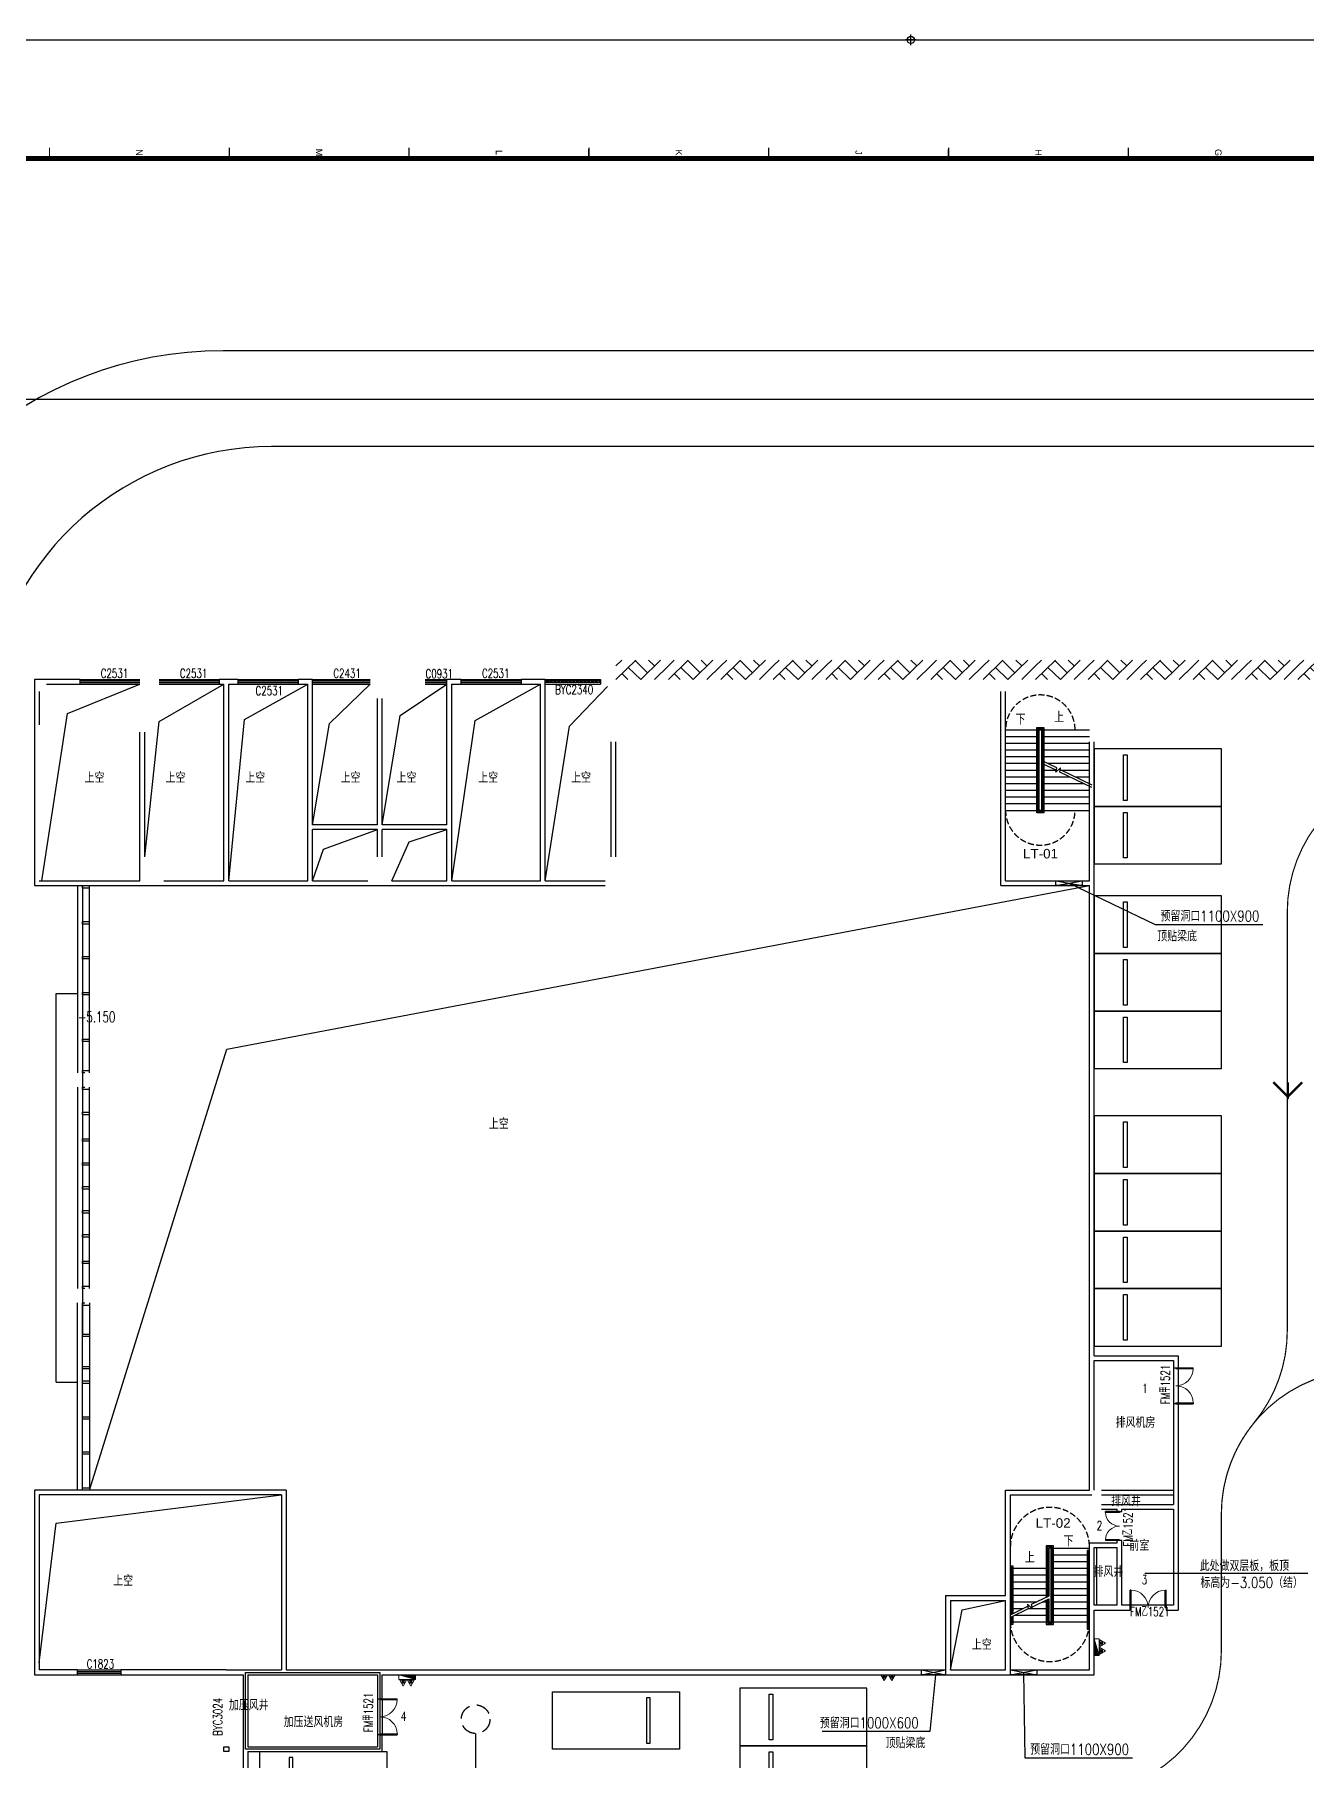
# Model space of a CAD drawing. Extents: x 447078 to 1776277, y 243534 to 519428.
# Drawn here: x 630796 to 683806, y 447508 to 519428 of the extents above; entities that cross this region are included whole.
import ezdxf
from ezdxf.enums import TextEntityAlignment as Align

# ---------------------------------------------------------------- set-up
doc = ezdxf.new("R2010")
doc.units = 0
doc.header["$LTSCALE"] = 1000
doc.header["$MEASUREMENT"] = 0
for name, pattern in [('$2$CCDID0GLB00001', [30, 26.5, -1.5, 0.5, -1.5]), ('BOUNDRY', [13.4, 10, -1, 0.2, -1, 0.2, -1]), ('DASH', [0.35, 0.25, -0.1]), ('HIDDEN', [9.525, 6.35, -3.175])]:
    doc.linetypes.add(name, pattern=pattern)
for name, color, linetype in [('$2$G-GRID', 1, '$2$CCDID0GLB00001'), ('A-DOOR', 2, 'Continuous'), ('A-DOOR-FIRE-IDEN', 2, 'Continuous'), ('A-HATH', 8, 'Continuous'), ('A-HOLE', 41, 'Continuous'), ('A-INSU', 21, 'Continuous'), ('A-OVER', 23, 'Continuous'), ('A-PARK-CARS', 8, 'HIDDEN'), ('A-PARK-CARS-2', 8, 'HIDDEN'), ('A-STRS', 2, 'Continuous'), ('A-WALL', 140, 'Continuous'), ('A-WIND', 2, 'Continuous'), ('A-WIND-IDEN', 4, 'Continuous'), ('G-0-XREF', 2, 'Continuous'), ('G-ANNO-NOTE', 80, 'Continuous'), ('LINE-BLDG', 3, 'BOUNDRY'), ('P-设备房面积', 177, 'Continuous'), ('ROAD', 60, 'Continuous'), ('半地下室一层消火栓$0$G-0-XREF', 2, 'Continuous'), ('图框CCDI_B0GA0+0.00$0$G-ANNO-TEXT', 33, 'Continuous'), ('图框CCDI_B0GA0+0.00$0$G-BORD', 3, 'Continuous'), ('节点大样$0$ANNO-TEXT', 33, 'Continuous')]:
    doc.layers.add(name, color=color, linetype=linetype)
doc.layers.add('半地下室一层消火栓$0$P-HUDR-MISC', color=13, linetype='Continuous', lineweight=25)
doc.layers.add('半地下室一层消火栓$0$体育文娱中心3F消火栓$0$P-HUDR-MISC', color=13, linetype='Continuous', lineweight=20)
doc.styles.add('_TCH_DIM', font='SIMPLEX', dxfattribs={"bigfont": 'GBCBIG'})
doc.styles.add('_TCH_WINDOW', font='SIMPLEX', dxfattribs={"height": 3.5, "bigfont": 'GBCBIG'})
doc.styles.add('CCDI_T_G01', font='')
doc.styles.add('CCDI_T_G02', font='simplex.shx', dxfattribs={"width": 0.8, "bigfont": 'zjdz.shx'})
doc.styles.add('图框CCDI_B0GA0+0.00$0$CCDI_T_G01', font='')
doc.styles.add('节点大样$0$CCDI-TOG-02', font='simplex.shx', dxfattribs={"width": 0.8, "bigfont": 'zjdz.shx'})
doc.styles.get('CCDI_T_G01').set_extended_font_data('Arial')
doc.styles.get('图框CCDI_B0GA0+0.00$0$CCDI_T_G01').set_extended_font_data('Arial')

# ---------------------------------------------------------------- blocks, each defined once
blk = doc.blocks.new('prkg')
at = {"layer": 'A-PARK-CARS', "linetype": 'ByBlock', "ltscale": 0.1}
blk.add_lwpolyline([(0, 0), (2400, 0), (2400, 5300), (0, 5300)], close=True, dxfattribs=at)
at = {"layer": 'A-PARK-CARS', "linetype": 'ByBlock', "ltscale": 0.1, "elevation": 0}
blk.add_lwpolyline([(250, 4075), (2150, 4075), (2150, 3925), (250, 3925)], close=True, dxfattribs=at)
blk = doc.blocks.new('图框CCDI_B0GA0+0.00$0$MidPoitent')
for p, q in [((-1.5, 0), (1.5, 0)), ((0, -1.5), (0, 1.5))]:
    blk.add_line(p, q)
blk.add_circle((0, 0), 1)
blk = doc.blocks.new('图框CCDI_B0GA0+0.00')
at = {"layer": '图框CCDI_B0GA0+0.00$0$G-BORD'}
for p, q in [((3300, 48100), (3050, 48100)), ((3300, 48100), (3050, 48100)), ((3300, 43100), (3050, 43100)), ((3300, 43100), (3050, 43100)), ((3300, 38100), (3050, 38100)), ((3300, 38100), (3050, 38100)), ((3300, 33100), (3050, 33100)), ((3300, 33100), (3050, 33100)), ((3300, 28100), (3050, 28100)), ((3300, 28100), (3050, 28100))]:
    blk.add_line(p, q, dxfattribs=at)
blk.add_lwpolyline([(0, 84100), (118900, 84100), (118900, 0), (0, 0)], close=True, dxfattribs=at)
at = {"layer": '图框CCDI_B0GA0+0.00$0$G-BORD', "const_width": 140}
blk.add_lwpolyline([(3300, 83100), (117900, 83100), (117900, 1000), (3300, 1000)], close=True, dxfattribs=at)
at = {"layer": '图框CCDI_B0GA0+0.00$0$G-BORD', "const_width": 35}
for points in [[(3300, 48100), (3000, 48100)], [(3300, 43100), (3000, 43100)], [(3300, 38100), (3000, 38100)], [(3300, 33100), (3000, 33100)], [(3300, 28100), (3000, 28100)], [(3300, 23100), (3000, 23100)], [(3300, 18100), (3000, 18100)]]:
    blk.add_lwpolyline(points, dxfattribs=at)
at = {"layer": '图框CCDI_B0GA0+0.00$0$G-BORD', "xscale": 100, "yscale": 100, "zscale": 100, "rotation": 180}
blk.add_blockref('图框CCDI_B0GA0+0.00$0$MidPoitent', (0, 42050), dxfattribs=at)
at = {"layer": '图框CCDI_B0GA0+0.00$0$G-ANNO-TEXT', "style": '图框CCDI_B0GA0+0.00$0$CCDI_T_G01'}
for s, p in [('G', (3130, 50600)), ('H', (3130, 45600)), ('J', (3130, 40600)), ('K', (3130, 35600)), ('L', (3130, 30600)), ('M', (3130, 25600)), ('N', (3130, 20600))]:
    blk.add_text(s, height=180, dxfattribs=at).set_placement(p, align=Align.MIDDLE_CENTER)
blk = doc.blocks.new('$DorLib2D$00000002')
for p, q in [((-0.5, 0), (-0.5, 0.4875)), ((-0.475, 0.4875), (-0.5, 0.4875)), ((-0.475, 0), (-0.475, 0.4875)), ((0.475, 0), (0.475, 0.4875)), ((0.475, 0.4875), (0.5, 0.4875)), ((0.5, 0), (0.5, 0.4875)), ((-0.5, 0), (-0.475, 0)), ((0.5, 0), (0.475, 0))]:
    blk.add_line(p, q)
at = {"lineweight": 13}
for centre, start, end in [((-0.4875, 0), 0, 88.53072), ((0.4875, 0), 91.46928, 180)]:
    blk.add_arc(centre, 0.4875, start, end, dxfattribs=at)
blk = doc.blocks.new('$LinePat$素土夯实')
at = {"color": 0}
for p, q in [((0, -210), (210, 0)), ((120, -300), (420, 0)), ((420, 0), (608, -188)), ((495, -300), (795, 0)), ((615, 0), (705, -90)), ((210, -210), (300, -300)), ((315, -105), (502, -293)), ((705, -300), (795, -210))]:
    blk.add_line(p, q, dxfattribs=at)
blk = doc.blocks.new('半地下室一层消火栓$0$体育文娱中心3F消火栓$0$A$C59133534')
at = {"layer": '半地下室一层消火栓$0$体育文娱中心3F消火栓$0$P-HUDR-MISC', "ltscale": 5}
blk.add_hatch(color=256, dxfattribs=at).paths.add_polyline_path([(50, 0), (-650, 200), (-650, 0)])
at = {"layer": '半地下室一层消火栓$0$体育文娱中心3F消火栓$0$P-HUDR-MISC'}
h = blk.add_hatch(dxfattribs=at)
h.set_pattern_fill('JIS_WOOD', color=256, scale=20, style=0)
h.set_pattern_definition([(45, (39.371, -152.983), (-10, 10), [])])
h.paths.add_polyline_path([(-410.5, 259), (-410.5, 350), (-501.5, 350), (-501.5, 259)])
h = blk.add_hatch(dxfattribs=at)
h.set_pattern_fill('JIS_WOOD', color=256, scale=20, style=0)
h.set_pattern_definition([(45, (360.371, -152.983), (-10, 10), [])])
h.paths.add_polyline_path([(-89.5, 259), (-89.5, 350), (-180.5, 350), (-180.5, 259)])
for p, q in [((-650, 200), (50, 0)), ((-456, 469), (-595, 228)), ((-595, 228), (-317, 228)), ((-501.5, 259), (-501.5, 350)), ((-501.5, 350), (-410.5, 350)), ((-501.5, 259), (-410.5, 259)), ((-456, 469), (-317, 228)), ((-410.5, 259), (-410.5, 350)), ((-135, 469), (-274, 228)), ((-274, 228), (4, 228)), ((-180.5, 259), (-180.5, 350)), ((-180.5, 350), (-89.5, 350)), ((-180.5, 259), (-89.5, 259)), ((-135, 469), (4, 228)), ((-89.5, 259), (-89.5, 350))]:
    blk.add_line(p, q, dxfattribs=at)
at = {"layer": '半地下室一层消火栓$0$体育文娱中心3F消火栓$0$P-HUDR-MISC', "ltscale": 5}
blk.add_lwpolyline([(-650, 200), (50, 200), (50, 0), (-650, 0)], close=True, dxfattribs=at)
blk = doc.blocks.new('半地下室一层消火栓$0$A$C6B8379A0')
at = {"layer": '半地下室一层消火栓$0$体育文娱中心3F消火栓$0$P-HUDR-MISC'}
h = blk.add_hatch(dxfattribs=at)
h.set_pattern_fill('JIS_WOOD', color=256, scale=20, style=0)
h.set_pattern_definition([(45, (-380.983, 955.371), (10, -10), [])])
h.paths.add_polyline_path([(31, 415), (122, 415), (122, 506), (31, 506)])
h = blk.add_hatch(dxfattribs=at)
h.set_pattern_fill('JIS_WOOD', color=256, scale=20, style=0)
h.set_pattern_definition([(45, (-380.983, 634.371), (10, -10), [])])
h.paths.add_polyline_path([(31, 94), (122, 94), (122, 185), (31, 185)])
for p, q in [((0, 321), (0, 599)), ((241, 460), (0, 599)), ((241, 460), (0, 321)), ((0, 0), (0, 278)), ((241, 139), (0, 278)), ((241, 139), (0, 0)), ((31, 415), (31, 506)), ((31, 506), (122, 506)), ((31, 415), (122, 415)), ((31, 94), (31, 185)), ((31, 185), (122, 185)), ((31, 94), (122, 94)), ((122, 415), (122, 506)), ((122, 94), (122, 185))]:
    blk.add_line(p, q, dxfattribs=at)
blk = doc.blocks.new('地下一层消火栓')
at = {"layer": '半地下室一层消火栓$0$G-0-XREF', "ltscale": 0.15, "xscale": -1, "rotation": 90}
blk.add_blockref('半地下室一层消火栓$0$A$C6B8379A0', (666695, 451041), dxfattribs=at)
at = {"layer": '半地下室一层消火栓$0$P-HUDR-MISC', "ltscale": 0.1, "xscale": -1, "rotation": 270}
blk.add_blockref('半地下室一层消火栓$0$体育文娱中心3F消火栓$0$A$C59133534', (674996, 452491), dxfattribs=at)
at = {"layer": '半地下室一层消火栓$0$P-HUDR-MISC', "ltscale": 0.1, "rotation": 180}
blk.add_blockref('半地下室一层消火栓$0$体育文娱中心3F消火栓$0$A$C59133534', (646038, 451041), dxfattribs=at)

msp = doc.modelspace()

# ---------------------------------------------------------------- linework, layer by layer
at = {"layer": '$2$G-GRID', "ltscale": 0.1}
msp.add_lwpolyline([(632795.6, 476141.4), (632795.6, 465268.1)], dxfattribs=at)
at = {"layer": 'A-DOOR'}
for p, q in [((678295.6, 463841.4), (678295.6, 462341.4)), ((678495.6, 463841.4), (678495.6, 462341.4)), ((677995.6, 453941.4), (676495.6, 453941.4)), ((645095.6, 450041.4), (645095.6, 448541.4)), ((645295.6, 450041.4), (645295.6, 448541.4))]:
    msp.add_line(p, q, dxfattribs=at)
at = {"layer": 'A-HOLE'}
msp.add_line((675095.6, 456341.4), (675095.6, 453941.4), dxfattribs=at)
for points in [[(631095.6, 484141.4), (632174.4, 491119.4), (635195.6, 492341.4)], [(635395.6, 485141.4), (635995.1, 490787.3), (638695.6, 492341.4)], [(638895.6, 484141.4), (639559.3, 490869.6), (642195.6, 492341.4)], [(642395.6, 486481.4), (643105.8, 490707.5), (644795.6, 492341.4)], [(645295.6, 486481.4), (646051.9, 491036.9), (647995.6, 492341.4)], [(648195.6, 484141.4), (649168.4, 490831.1), (651895.6, 492341.4)], [(652095.6, 484141.4), (653103.4, 490584), (654695.6, 492241.4)], [(642395.6, 484141.4), (642853.3, 485462.8), (645095.6, 486281.4)], [(645695.6, 484141.4), (646422.8, 485763.5), (647995.6, 486281.4)], [(673395.6, 484141.4), (674495.6, 484141.4), (674495.6, 483941.4), (673395.6, 483941.4), (673395.6, 484141.4), (674495.6, 483941.4), (673395.6, 483941.4), (674495.6, 484141.4)], [(673945.6, 484041.4), (677542.2, 482316.5), (682028.2, 482316.5)], [(633095.6, 458741.4), (638820.2, 477119.2), (674795.6, 483941.4)], [(630995.6, 451541.4), (631698.7, 457362.1), (641095.6, 458541.4)], [(668995.6, 451241.4), (669483.5, 453742.5), (671295.6, 454141.4)], [(668380.1, 451041.4), (668134.4, 448680.3), (663648.4, 448680.3)], [(667795.6, 451241.4), (668795.6, 451241.4), (668795.6, 451041.4), (667795.6, 451041.4), (667795.6, 451241.4), (668795.6, 451041.4), (667795.6, 451041.4), (668795.6, 451241.4)], [(671495.6, 451241.4), (672595.6, 451241.4), (672595.6, 451041.4), (671495.6, 451041.4), (671495.6, 451241.4), (672595.6, 451041.4), (671495.6, 451041.4), (672595.6, 451241.4)], [(672045.6, 451141.4), (672106.5, 447575.2), (676592.5, 447575.2)]]:
    msp.add_lwpolyline(points, dxfattribs=at)
at = {"layer": 'A-INSU'}
for p, q in [((633095.6, 476141.4), (633095.6, 483941.4)), ((633095.6, 467141.4), (633095.6, 475541.4)), ((633095.6, 466541.4), (633095.6, 458741.4))]:
    msp.add_line(p, q, dxfattribs=at)
for points in [[(632595.6, 483941.4), (632595.6, 476141.4)], [(633095.6, 483841.4), (632795.6, 483841.4), (632795.6, 483941.4), (633095.6, 483941.4)], [(632795.6, 483941.4), (632795.6, 476141.4)], [(633095.6, 482341.4), (632795.6, 482341.4), (632795.6, 482441.4), (633095.6, 482441.4)], [(633095.6, 480891.4), (632795.6, 480891.4), (632795.6, 480991.4), (633095.6, 480991.4)], [(633095.6, 479391.4), (632795.6, 479391.4), (632795.6, 479491.4), (633095.6, 479491.4)], [(633095.6, 477441.4), (632795.6, 477441.4), (632795.6, 477541.4), (633095.6, 477541.4)], [(632895.6, 476141.4), (632795.6, 476141.4), (632795.6, 476241.4), (633095.6, 476241.4)], [(632595.6, 475541.4), (632595.6, 467141.4)], [(632595.6, 475541.4), (632595.6, 467141.4)], [(633095.6, 475441.4), (632795.6, 475441.4), (632795.6, 475541.4), (632895.6, 475541.4)], [(632795.6, 475541.4), (632795.6, 467141.4)], [(633095.6, 474391.4), (632795.6, 474391.4), (632795.6, 474491.4), (633095.6, 474491.4)], [(633095.6, 473291.4), (632795.6, 473291.4), (632795.6, 473391.4), (633095.6, 473391.4)], [(633095.6, 472291.4), (632795.6, 472291.4), (632795.6, 472391.4), (633095.6, 472391.4)], [(633095.6, 471291.4), (632795.6, 471291.4), (632795.6, 471391.4), (633095.6, 471391.4)], [(633095.6, 470291.4), (632795.6, 470291.4), (632795.6, 470391.4), (633095.6, 470391.4)], [(633095.6, 469291.4), (632795.6, 469291.4), (632795.6, 469391.4), (633095.6, 469391.4)], [(633095.6, 468191.4), (632795.6, 468191.4), (632795.6, 468291.4), (633095.6, 468291.4)], [(632895.6, 467141.4), (632795.6, 467141.4), (632795.6, 467241.4), (633095.6, 467241.4)], [(632595.6, 458741.4), (632595.6, 466541.4)], [(633095.6, 466441.4), (632795.6, 466441.4), (632795.6, 466541.4), (632895.6, 466541.4)], [(632795.6, 458741.4), (632795.6, 466541.4)], [(633095.6, 465141.4), (632795.6, 465141.4), (632795.6, 465241.4), (633095.6, 465241.4)], [(633095.6, 463791.4), (632795.6, 463791.4), (632795.6, 463891.4), (633095.6, 463891.4)], [(633095.6, 463191.4), (632795.6, 463191.4), (632795.6, 463291.4), (633095.6, 463291.4)], [(633095.6, 461691.4), (632795.6, 461691.4), (632795.6, 461791.4), (633095.6, 461791.4)], [(633095.6, 460241.4), (632795.6, 460241.4), (632795.6, 460341.4), (633095.6, 460341.4)], [(632895.6, 458741.4), (632795.6, 458741.4), (632795.6, 458841.4), (633095.6, 458841.4)]]:
    msp.add_lwpolyline(points, dxfattribs=at)
at = {"layer": 'A-OVER'}
msp.add_line((677097.8, 455270.9), (683898.4, 455270.9), dxfattribs=at)
for points in [[(631695.6, 463241.4), (631695.6, 479441.4), (632595.6, 479441.4)], [(631695.6, 463241.4), (632595.6, 463241.4)]]:
    msp.add_lwpolyline(points, dxfattribs=at)
at = {"layer": 'A-PARK-CARS', "const_width": 100}
msp.add_lwpolyline([(683068.2, 475745.7), (683068.2, 475145.7), (682468.2, 475745.7), (683068.2, 475145.7), (683668.2, 475745.7)], dxfattribs=at)
at = {"layer": 'A-PARK-CARS-2', "ltscale": 0.1, "const_width": 50}
msp.add_lwpolyline([(662545.6, 438441.4), (662545.6, 438441.4, 0.3080692), (668127.7, 442241.4, -0.3080692), (673709.8, 446041.4), (674295.6, 446041.4, 0.4142136), (680295.6, 452041.4), (680295.6, 457741.4, -0.4142136), (686295.6, 463741.4), (690545.6, 463741.4, 0.4142136), (696545.6, 469741.4), (696545.6, 482841.4, 0.4142136), (690545.6, 488841.4), (689045.6, 488841.4, 0.4142136), (683045.6, 482841.4), (683045.6, 465385.9, -0.1743985), (681670.6, 461563.6, 0.1743985), (680295.6, 457741.4), (680295.6, 457741.4)], format="xyb", dxfattribs=at)
msp.add_lwpolyline([(649195.6, 434441.4), (649195.6, 448592.4)], dxfattribs=at)
at = {"layer": 'A-PARK-CARS-2', "ltscale": 0.1}
msp.add_circle((649195.6, 449188.5), 596.1, dxfattribs=at)
at = {"layer": 'A-STRS'}
for points in [[(671995.6, 490441.4, 0, 0, 0), (671995.6, 486281.4, 0, 0, 0), (673495.6, 486281.4, 0, 0, 0), (673495.6, 487471.4, 120, 0, 0), (673495.6, 487921.4, 0, 0, 0)], [(673495.6, 490441.4, 0, 0, 0), (673495.6, 489631.4, 120, 0, 0), (673495.6, 489181.4, 0, 0, 0)], [(673995.6, 456321.4, 0, 0, 0), (673995.6, 452441.4, 0, 0, 0), (672295.6, 452441.4, 0, 0, 0), (672295.6, 453263.3, 120, 0, 0), (672295.6, 453713.3, 0, 0, 0)], [(672295.6, 455481.4, 0, 0, 0), (672295.6, 454391.4, 120, 0, 0), (672295.6, 453941.4, 0, 0, 0)]]:
    msp.add_lwpolyline(points, format="xyseb", dxfattribs=at)
for points in [[(672595.6, 486981.4), (672595.6, 489409.7), (672595.6, 490541.4), (672895.6, 490541.4), (672895.6, 486981.4), (672595.6, 486981.4)], [(671295.6, 490441.4), (672695.6, 490441.4)], [(671295.6, 490161.4), (672695.6, 490161.4)], [(671295.6, 489881.4), (672695.6, 489881.4)], [(672645.6, 489385.5), (672645.6, 490491.4), (672845.6, 490491.4), (672845.6, 487031.4), (672645.6, 487031.4), (672645.6, 489385.5)], [(672795.6, 490441.4), (672795.6, 487081.4), (672695.6, 487081.4)], [(672695.6, 489361.2), (672695.6, 490441.4), (672795.6, 490441.4)], [(672795.6, 490441.4), (674795.6, 490441.4)], [(672795.6, 490161.4), (674795.6, 490161.4)], [(672795.6, 489881.4), (674795.6, 489881.4)], [(671295.6, 489601.4), (672695.6, 489601.4)], [(671295.6, 489321.4), (672695.6, 489321.4)], [(672695.6, 487081.4), (672695.6, 489361.2)], [(672795.6, 489601.4), (674795.6, 489601.4)], [(672795.6, 489321.4), (674795.6, 489321.4)], [(674895.6, 488031.1), (673558.5, 488679.8), (673592.1, 488855), (673399, 488667.8), (673434.3, 488851.2), (672795.6, 489161.1)], [(671295.6, 489041.4), (672695.6, 489041.4)], [(671295.6, 488761.4), (672695.6, 488761.4)], [(671295.6, 488481.4), (672695.6, 488481.4)], [(672795.6, 489049.9), (673414.8, 488749.5)], [(672795.6, 489041.4), (672813.1, 489041.4)], [(672795.6, 488761.4), (673417, 488761.4)], [(672795.6, 488481.4), (673967.4, 488481.4)], [(673042.2, 489041.4), (674795.6, 489041.4)], [(673574.1, 488761.4), (674795.6, 488761.4)], [(673578, 488781.5), (674895.6, 488142.3)], [(674196.5, 488481.4), (674795.6, 488481.4)], [(671295.6, 488201.4), (672695.6, 488201.4)], [(671295.6, 487921.4), (672695.6, 487921.4)], [(671295.6, 487641.4), (672695.6, 487641.4)], [(672795.6, 488201.4), (674544.6, 488201.4)], [(672795.6, 487921.4), (674795.6, 487921.4)], [(672795.6, 487641.4), (674795.6, 487641.4)], [(671295.6, 487361.4), (672695.6, 487361.4)], [(671295.6, 487081.4), (672695.6, 487081.4)], [(672795.6, 487361.4), (674795.6, 487361.4)], [(672795.6, 487081.4), (674795.6, 487081.4)], [(672995.6, 454162), (672995.6, 453141.4), (673295.6, 453141.4), (673295.6, 456421.4), (672995.6, 456421.4), (672995.6, 454273.1)], [(673045.6, 454186.2), (673045.6, 453191.4), (673245.6, 453191.4), (673245.6, 456371.4), (673045.6, 456371.4), (673045.6, 454297.4)], [(673195.6, 453241.4), (673195.6, 456321.4), (673095.6, 456321.4), (673095.6, 454321.6)], [(673195.6, 456321.4), (674795.6, 456321.4)], [(673195.6, 456041.4), (674795.6, 456041.4)], [(674795.6, 456221.4), (674695.6, 456221.4), (674695.6, 453041.4), (674695.6, 452941.4), (674795.6, 452941.4)], [(674795.6, 456171.4), (674745.6, 456171.4), (674745.6, 453041.4), (674745.6, 452991.4), (674795.6, 452991.4)], [(671495.6, 455581.4), (671595.6, 455581.4), (671595.6, 453593.9)], [(671495.6, 455531.4), (671545.6, 455531.4), (671545.6, 453569.7)], [(671495.6, 455481.4), (673095.6, 455481.4)], [(673195.6, 455761.4), (674795.6, 455761.4)], [(673195.6, 455481.4), (674795.6, 455481.4)], [(671495.6, 455201.4), (673095.6, 455201.4)], [(671495.6, 454921.4), (673095.6, 454921.4)], [(671495.6, 454641.4), (673095.6, 454641.4)], [(673195.6, 455201.4), (674795.6, 455201.4)], [(673195.6, 454921.4), (674795.6, 454921.4)], [(673195.6, 454641.4), (674795.6, 454641.4)], [(671495.6, 454361.4), (673095.6, 454361.4)], [(673095.6, 454321.6), (672366.6, 453968), (672400.3, 453792.8), (672207.2, 453980), (672242.5, 453796.6), (671495.6, 453434.3)], [(671495.6, 454081.4), (672600.4, 454081.4)], [(671495.6, 453545.4), (672222.9, 453898.3)], [(672386.2, 453866.3), (673095.6, 454210.5)], [(672829.5, 454081.4), (673095.6, 454081.4)], [(673095.6, 454210.5), (673095.6, 453241.4), (673195.6, 453241.4)], [(673195.6, 454361.4), (674795.6, 454361.4)], [(673195.6, 454081.4), (674795.6, 454081.4)], [(671495.6, 453801.4), (672023.3, 453801.4)], [(671595.6, 453482.8), (671595.6, 453241.4), (671595.6, 453141.4), (671495.6, 453141.4)], [(671545.6, 453458.5), (671545.6, 453241.4), (671545.6, 453191.4), (671495.6, 453191.4)], [(671495.6, 453241.4), (673095.6, 453241.4)], [(671675.2, 453521.4), (673095.6, 453521.4)], [(672241.6, 453801.4), (673095.6, 453801.4)], [(673195.6, 453801.4), (674795.6, 453801.4)], [(673195.6, 453521.4), (674795.6, 453521.4)], [(673195.6, 453241.4), (674795.6, 453241.4)]]:
    msp.add_lwpolyline(points, dxfattribs=at)
at = {"layer": 'A-STRS', "linetype": 'DASH'}
for centre, radius, start, end in [((672745.6, 490441.4), 1450, 0, 180), ((672745.6, 487081.4), 1450, 180, 0), ((673145.6, 456370.7), 1650.8, 1.761999, 181.70941), ((673145.6, 453241.4), 1650, 180, 0)]:
    msp.add_arc(centre, radius, start, end, dxfattribs=at)
at = {"layer": 'A-WALL'}
for p, q in [((630795.6, 492541.4), (630795.6, 483941.4)), ((632695.6, 492541.4), (630795.6, 492541.4)), ((630995.6, 492041.4), (630995.6, 490641.4)), ((631295.6, 492341.4), (632695.6, 492341.4)), ((632695.6, 492341.4), (632695.6, 492541.4)), ((632695.6, 492341.4), (632695.6, 492541.4)), ((638495.6, 492541.4), (638495.6, 492341.4)), ((639295.6, 492541.4), (638495.6, 492541.4)), ((638495.6, 492541.4), (638495.6, 492341.4)), ((638495.6, 492341.4), (638695.6, 492341.4)), ((638695.6, 484141.4), (638695.6, 492341.4)), ((638895.6, 484141.4), (638895.6, 492341.4)), ((638895.6, 492341.4), (639295.6, 492341.4)), ((639295.6, 492341.4), (639295.6, 492541.4)), ((639295.6, 492341.4), (639295.6, 492541.4)), ((642295.6, 492541.4), (641795.6, 492541.4)), ((641795.6, 492541.4), (641795.6, 492341.4)), ((641795.6, 492541.4), (641795.6, 492341.4)), ((641795.6, 492341.4), (642195.6, 492341.4)), ((642195.6, 486381.4), (642195.6, 492341.4)), ((642395.6, 492541.4), (642295.6, 492541.4)), ((642395.6, 492341.4), (642395.6, 492541.4)), ((642395.6, 492341.4), (642395.6, 492541.4)), ((642395.6, 486481.4), (642395.6, 492341.4)), ((648595.6, 492541.4), (647995.6, 492541.4)), ((647995.6, 486481.4), (647995.6, 492541.4)), ((648195.6, 492341.4), (648595.6, 492341.4)), ((648195.6, 486381.4), (648195.6, 492341.4)), ((648595.6, 492341.4), (648595.6, 492541.4)), ((648595.6, 492341.4), (648595.6, 492541.4)), ((648595.6, 492341.4), (648595.6, 492541.4)), ((652095.6, 492541.4), (651095.6, 492541.4)), ((651095.6, 492541.4), (651095.6, 492341.4)), ((651095.6, 492541.4), (651095.6, 492341.4)), ((651095.6, 492541.4), (651095.6, 492341.4)), ((651095.6, 492341.4), (651895.6, 492341.4)), ((651895.6, 484141.4), (651895.6, 492341.4)), ((652095.6, 484141.4), (652095.6, 492541.4)), ((671095.6, 483941.4), (671095.6, 492041.4)), ((671295.6, 484141.4), (671295.6, 492041.4)), ((645095.6, 486481.4), (645095.6, 491741.4)), ((645295.6, 486481.4), (645295.6, 491741.4)), ((635195.6, 484141.4), (635195.6, 490341.4)), ((635395.6, 485141.4), (635395.6, 490341.4)), ((654845.6, 485141.4), (654845.6, 489941.4)), ((655045.6, 485141.4), (655045.6, 489941.4)), ((674795.6, 484141.4), (674795.6, 489941.4)), ((674995.6, 484041.4), (674995.6, 489941.4)), ((642195.6, 484141.4), (642195.6, 486381.4)), ((645095.6, 486481.4), (642395.6, 486481.4)), ((645095.6, 486281.4), (642395.6, 486281.4)), ((642395.6, 484141.4), (642395.6, 486281.4)), ((645095.6, 485141.4), (645095.6, 486281.4)), ((647995.6, 486481.4), (645295.6, 486481.4)), ((647995.6, 486281.4), (645295.6, 486281.4)), ((645295.6, 485141.4), (645295.6, 486281.4)), ((647995.6, 484141.4), (647995.6, 486281.4)), ((648195.6, 484141.4), (648195.6, 486381.4)), ((630995.6, 484141.4), (635195.6, 484141.4)), ((636195.6, 484141.4), (638695.6, 484141.4)), ((638895.6, 484141.4), (642195.6, 484141.4)), ((642395.6, 484141.4), (644695.6, 484141.4)), ((645695.6, 484141.4), (647995.6, 484141.4)), ((648195.6, 484141.4), (651895.6, 484141.4)), ((652095.6, 484141.4), (654595.6, 484141.4)), ((671295.6, 484141.4), (674795.6, 484141.4)), ((674995.6, 464341.4), (674995.6, 484041.4)), ((630795.6, 483941.4), (635295.6, 483941.4)), ((635295.6, 483941.4), (638795.6, 483941.4)), ((638795.6, 483941.4), (642295.6, 483941.4)), ((642295.6, 483941.4), (645195.6, 483941.4)), ((645195.6, 483941.4), (648095.6, 483941.4)), ((648095.6, 483941.4), (651995.6, 483941.4)), ((651995.6, 483941.4), (654595.6, 483941.4)), ((671095.6, 483941.4), (674795.6, 483941.4)), ((674795.6, 458741.4), (674795.6, 483941.4)), ((674995.6, 464341.4), (678495.6, 464341.4)), ((674995.6, 458741.4), (674995.6, 464141.4)), ((674995.6, 464141.4), (678295.6, 464141.4)), ((678295.6, 464141.4), (678295.6, 463841.4)), ((678495.6, 464341.4), (678495.6, 463841.4)), ((678295.6, 463841.4), (678495.6, 463841.4)), ((678495.6, 462341.4), (678295.6, 462341.4)), ((678295.6, 462341.4), (678295.6, 458141.4)), ((678495.6, 462341.4), (678495.6, 453741.4)), ((641295.6, 458741.4), (630795.6, 458741.4)), ((630795.6, 458741.4), (630795.6, 451041.4)), ((641095.6, 458541.4), (630995.6, 458541.4)), ((630995.6, 458541.4), (630995.6, 451241.4)), ((641095.6, 458541.4), (641095.6, 451241.4)), ((641295.6, 458741.4), (641295.6, 451241.4)), ((671295.6, 454341.4), (671295.6, 458741.4)), ((671295.6, 458741.4), (674795.6, 458741.4)), ((671495.6, 453841.4), (671495.6, 458541.4)), ((671495.6, 458541.4), (674895.6, 458541.4)), ((675295.6, 458741.4), (678295.6, 458741.4)), ((675295.6, 458541.4), (678295.6, 458541.4)), ((675295.6, 458141.4), (676145.6, 458141.4)), ((676145.6, 458141.4), (678295.6, 458141.4)), ((675295.6, 457941.4), (675945.6, 457941.4)), ((675945.6, 457841.4), (675945.6, 457941.4)), ((675945.6, 457841.4), (676145.6, 457841.4)), ((676145.6, 457941.4), (678295.6, 457941.4)), ((676145.6, 457841.4), (676145.6, 457941.4)), ((678295.6, 457941.4), (678295.6, 453941.4)), ((674795.6, 456541.4), (675945.6, 456541.4)), ((674795.6, 454841.4), (674795.6, 456541.4)), ((674995.6, 456341.4), (675945.6, 456341.4)), ((674995.6, 453941.4), (674995.6, 456341.4)), ((676145.6, 456641.4), (675945.6, 456641.4)), ((675945.6, 456641.4), (675945.6, 456641.4)), ((675945.6, 456541.4), (675945.6, 456641.4)), ((675945.6, 453941.4), (675945.6, 456341.4)), ((676145.6, 453941.4), (676145.6, 456641.4)), ((674795.6, 451241.4), (674795.6, 454841.4)), ((668795.6, 454341.4), (671295.6, 454341.4)), ((668795.6, 454341.4), (668795.6, 451241.4)), ((668995.6, 454141.4), (671295.6, 454141.4)), ((668995.6, 454141.4), (668995.6, 451241.4)), ((671295.6, 451241.4), (671295.6, 454141.4)), ((671495.6, 451241.4), (671495.6, 453841.4)), ((675945.6, 453941.4), (674995.6, 453941.4)), ((676495.6, 453941.4), (676145.6, 453941.4)), ((676495.6, 453741.4), (676495.6, 453941.4)), ((678295.6, 453941.4), (677995.6, 453941.4)), ((677995.6, 453941.4), (677995.6, 453741.4)), ((674995.6, 451041.4), (674995.6, 453741.4)), ((674995.6, 453741.4), (676495.6, 453741.4)), ((677995.6, 453741.4), (678495.6, 453741.4)), ((630795.6, 451041.4), (632595.3, 451041.4)), ((632595.3, 451241.4), (630995.6, 451241.4)), ((632595.3, 451041.4), (632595.3, 451241.4)), ((632595.3, 451041.4), (632595.3, 451241.4)), ((632595.3, 451041.4), (632595.3, 451241.4)), ((632595.3, 451041.4), (632595.3, 451241.4)), ((638788.3, 451241.4), (634395.3, 451241.4)), ((634395.3, 451241.4), (634395.3, 451041.4)), ((634395.3, 451241.4), (634395.3, 451041.4)), ((634395.3, 451241.4), (634395.3, 451041.4)), ((634395.3, 451241.4), (634395.3, 451041.4)), ((634395.3, 451041.4), (638788.3, 451041.4)), ((638788.3, 451241.4), (639595.3, 451241.4)), ((638788.3, 451041.4), (639495.3, 451041.4)), ((639495.3, 451041.4), (639495.3, 447941.4)), ((639595.3, 451241.4), (641095.6, 451241.4)), ((639695.3, 451041.4), (639695.3, 448041.4)), ((639695.3, 451041.4), (641195.6, 451041.4)), ((641195.6, 451041.4), (645095.6, 451041.4)), ((641295.6, 451241.4), (645195.6, 451241.4)), ((645095.6, 451041.4), (645095.6, 450041.4)), ((645195.6, 451241.4), (668795.6, 451241.4)), ((645295.6, 450041.4), (645295.6, 451041.4)), ((645295.6, 451041.4), (668895.6, 451041.4)), ((668895.6, 451041.4), (671395.6, 451041.4)), ((668995.6, 451241.4), (671295.6, 451241.4)), ((671395.6, 451041.4), (674995.6, 451041.4)), ((671495.6, 451241.4), (674795.6, 451241.4)), ((645095.6, 450041.4), (645295.6, 450041.4)), ((645295.6, 448541.4), (645095.6, 448541.4)), ((645095.6, 448541.4), (645095.6, 448041.4)), ((645295.6, 447841.4), (645295.6, 448541.4)), ((639495.3, 447941.4), (639495.3, 447041.4)), ((639695.3, 448041.4), (645095.6, 448041.4)), ((639695.3, 447841.4), (645295.6, 447841.4)), ((639695.3, 447841.4), (639695.3, 446841.4))]:
    msp.add_line(p, q, dxfattribs=at)
msp.add_lwpolyline([(638695.3, 448041.4), (638895.3, 448041.4), (638895.3, 447841.4), (638695.3, 447841.4)], close=True, dxfattribs=at)
at = {"layer": 'A-WIND'}
for p, q in [((632695.6, 492541.4), (635195.6, 492541.4)), ((632695.6, 492474.7), (635195.6, 492474.7)), ((632695.6, 492408.1), (635195.6, 492408.1)), ((632695.6, 492341.4), (635195.6, 492341.4)), ((635995.6, 492541.4), (638495.6, 492541.4)), ((635995.6, 492474.7), (638495.6, 492474.8)), ((635995.6, 492408.1), (638495.6, 492408.1)), ((635995.6, 492341.4), (638495.6, 492341.4)), ((639295.6, 492541.4), (641795.6, 492541.4)), ((639295.6, 492474.7), (641795.6, 492474.7)), ((639295.6, 492408.1), (641795.6, 492408.1)), ((639295.6, 492341.4), (641795.6, 492341.4)), ((642395.6, 492541.4), (644795.6, 492541.4)), ((642395.6, 492474.7), (644795.6, 492474.7)), ((642395.6, 492408.1), (644795.6, 492408.1)), ((642395.6, 492341.4), (644795.6, 492341.4)), ((647095.6, 492541.4), (647995.6, 492541.4)), ((647095.6, 492474.7), (647995.6, 492474.7)), ((647095.6, 492408.1), (647995.6, 492408.1)), ((647095.6, 492341.4), (647995.6, 492341.4)), ((648595.6, 492541.4), (651095.6, 492541.4)), ((648595.6, 492474.7), (651095.6, 492474.7)), ((648595.6, 492408.1), (651095.6, 492408.1)), ((648595.6, 492341.4), (651095.6, 492341.4)), ((652095.6, 492541.4), (654395.6, 492541.4)), ((654395.6, 492474.7), (652095.6, 492474.7)), ((652095.6, 492408.1), (652243, 492474.7)), ((654395.6, 492408.1), (652095.6, 492408.1)), ((652095.6, 492341.4), (654395.6, 492341.4)), ((652252, 492408.1), (652399.4, 492474.7)), ((652408.3, 492408.1), (652555.8, 492474.7)), ((652564.7, 492408.1), (652712.2, 492474.7)), ((652721.1, 492408.1), (652868.5, 492474.7)), ((652877.5, 492408.1), (653024.9, 492474.7)), ((653033.9, 492408.1), (653181.3, 492474.7)), ((653190.2, 492408.1), (653337.7, 492474.7)), ((653346.6, 492408.1), (653494.1, 492474.7)), ((653503, 492408.1), (653650.4, 492474.7)), ((653659.4, 492408.1), (653806.8, 492474.7)), ((653815.8, 492408.1), (653963.2, 492474.7)), ((653972.1, 492408.1), (654119.6, 492474.7)), ((654128.5, 492408.1), (654276, 492474.7)), ((654284.9, 492408.1), (654395.6, 492458.1)), ((654395.6, 492541.4), (654395.6, 492341.4)), ((654395.6, 492541.4), (654395.6, 492341.4)), ((632595.3, 451241.4), (634395.3, 451241.4)), ((632595.3, 451174.7), (634395.3, 451174.7)), ((632595.3, 451108.1), (634395.3, 451108.1)), ((632595.3, 451041.4), (634395.3, 451041.4))]:
    msp.add_line(p, q, dxfattribs=at)
at = {"layer": 'LINE-BLDG', "ltscale": 0.1, "const_width": 50}
msp.add_lwpolyline([(693560.1, 504220.5), (628003.2, 504220.5), (626940.2, 499178.9), (626147.2, 494410.9), (625759.3, 491506.8), (625179.8, 486213.4), (624740.6, 479967.3), (624718.2, 479579.2), (624620.5, 475847.5), (624602.7, 475216), (624602.7, 472878.4), (624621.7, 470835.9), (624807.2, 465662.5), (624850.8, 464816.1), (625024.3, 462570.8), (625236.1, 459923.2), (625585.1, 456801.7), (625736.9, 455462.1), (625751.7, 455373.2), (625787, 455032.4), (626522.6, 450102.4), (627365.5, 445485.6)], dxfattribs=at)
at = {"layer": 'P-设备房面积'}
msp.add_lwpolyline([(645195.6, 447941.4), (639595.3, 447941.4), (639595.3, 451141.4), (645195.6, 451141.4)], close=True, dxfattribs=at)
at = {"layer": 'ROAD'}
for p, q in [((693560.1, 506244.3), (638664.1, 506244.3)), ((693560.1, 502244.3), (640681.4, 502244.3))]:
    msp.add_line(p, q, dxfattribs=at)
for centre, radius, start, end in [((638664.2, 490244.3), 16000, 90, 172.563694), ((640681.4, 490244.3), 12000, 90, 172.446105), ((766789, 473521.2), 139211.6, 181.11829, 192.653699)]:
    msp.add_arc(centre, radius, start, end, dxfattribs=at)

# ---------------------------------------------------------------- block references
at = {"layer": 'A-DOOR'}
for p, xscale, yscale, zscale, rotation in [((678395.6, 463091.4), -1500, 1500, -1500, 270), ((676045.6, 457241.4), -1200, 1200, -1200, 89.9999999923961), ((645195.6, 449291.4), -1500, 1500, -1500, 270.0000000047024)]:
    msp.add_blockref('$DorLib2D$00000002', p, dxfattribs=dict(at, xscale=xscale, yscale=yscale, zscale=zscale, rotation=rotation))
at = {"layer": 'A-DOOR', "xscale": -1500, "yscale": 1500, "zscale": -1500}
msp.add_blockref('$DorLib2D$00000002', (677245.6, 453841.4), dxfattribs=at)
at = {"layer": 'A-HATH', "xscale": 2.75232093726126, "yscale": 2.666666666666667, "zscale": 2.666666666666667, "rotation": 179.9999963459439}
for p in [(657233.7, 492541.4), (659421.8, 492541.4), (661609.9, 492541.4), (663798, 492541.4), (665986.1, 492541.4), (668174.2, 492541.4), (670362.3, 492541.4), (672550.3, 492541.4), (674738.4, 492541.4), (676926.5, 492541.4), (679114.6, 492541.4), (681302.7, 492541.4), (683490.8, 492541.4), (685678.9, 492541.4)]:
    msp.add_blockref('$LinePat$素土夯实', p, dxfattribs=at)
at = {"layer": 'A-PARK-CARS', "linetype": 'ByBlock', "rotation": 90.00000256132094}
for p in [(680295.6, 487247.9, 0), (680295.6, 484847.9, 0), (680295.6, 481111.4, 0), (680295.6, 478711.4, 0), (680295.6, 476311.4, 0), (680295.6, 471941.4, 0), (680295.6, 469541.4, 0), (680295.6, 467141.4, 0), (680295.6, 464741.4, 0), (665513.1, 448076.3, 0), (665513.1, 445676.3, 0)]:
    msp.add_blockref('prkg', p, dxfattribs=at)
at = {"layer": 'A-PARK-CARS', "linetype": 'ByBlock', "xscale": -1}
for p, rotation in [((652395.6, 447933.3, 0), 269.9999975253904), ((645495.6, 447841.4, 0), 89.99999826114774)]:
    msp.add_blockref('prkg', p, dxfattribs=dict(at, rotation=rotation))
at = {"layer": 'G-0-XREF', "xscale": 1.5, "yscale": 1.5, "zscale": 1.5, "rotation": 270}
msp.add_blockref('图框CCDI_B0GA0+0.00', (604270.2, 519203.4), dxfattribs=at)
at = {"layer": 'G-0-XREF'}
msp.add_blockref('地下一层消火栓', (0, 0), dxfattribs=at)

# ---------------------------------------------------------------- texts
at = {"layer": 'A-DOOR-FIRE-IDEN', "style": '_TCH_WINDOW', "width": 0.705882}
for s, rotation, p in [('   1', 360, (676405.4, 462798.1)), ('FM甲1521', 90, (678143.1, 462319.7)), (' 2', 360, (674918.8, 457075.3)), ('FM乙1521', 90, (676586, 456384.5)), ('  3', 360, (676609, 454821.3)), ('FM乙1521', 360, (676487.4, 453484.7)), ('FM甲1521', 90, (644908.4, 448645.4)), ('  4', 360, (645710.9, 449118.1))]:
    msp.add_text(s, height=375, rotation=rotation, dxfattribs=at).set_placement(p)
at = {"layer": 'A-HOLE', "style": 'CCDI_T_G02', "width": 0.8}
for s, p in [('预留洞口1100X900', (677758.9, 482447.9)), ('顶贴梁底', (677623.9, 481614.4)), ('预留洞口1000X600', (663549.7, 448811.7)), ('顶贴梁底', (666294.3, 447978.2)), ('预留洞口1100X900', (672323.2, 447706.6))]:
    msp.add_text(s, height=450, dxfattribs=at).set_placement(p)
at = {"layer": 'A-WIND-IDEN', "style": '_TCH_WINDOW', "width": 0.705882}
for s, rotation, p in [('C2531', 360, (633559.1, 492603.8)), ('C2531', 360, (636859.1, 492603.8)), ('C2431', 360, (643259.1, 492603.8)), ('C0931', 360, (647105.6, 492588.2)), ('C2531', 360, (649459.1, 492603.7)), ('C2531', 360, (640014.9, 491882.6)), ('BYC2340', 360, (652510.3, 491927.9)), ('C1823', 360, (632971.3, 451303.7)), ('BYC3024', 90, (638629.1, 448490.3))]:
    msp.add_text(s, height=375, rotation=rotation, dxfattribs=at).set_placement(p)
at = {"layer": 'G-ANNO-NOTE'}
for s, height, style, width, p in [('上', 450, 'CCDI_T_G02', 0.8, (673323.6, 490746.5)), ('下', 450, 'CCDI_T_G02', 0.8, (671710.4, 490657.1)), ('上空', 450, 'CCDI_T_G02', 0.8, (632886.6, 488224.7)), ('上空', 450, 'CCDI_T_G02', 0.8, (636264.6, 488224.7)), ('上空', 450, 'CCDI_T_G02', 0.8, (639590.6, 488224.7)), ('上空', 450, 'CCDI_T_G02', 0.8, (643566.6, 488224.7)), ('上空', 450, 'CCDI_T_G02', 0.8, (645897.6, 488224.7)), ('上空', 450, 'CCDI_T_G02', 0.8, (649304.6, 488224.7)), ('上空', 450, 'CCDI_T_G02', 0.8, (653177.1, 488224.7)), ('-5.150', 446.25, '_TCH_DIM', 0.705882, (632605.6, 478242.9)), ('上空', 450, 'CCDI_T_G02', 0.8, (649745.4, 473790.3)), ('排风机房', 450, 'CCDI_T_G02', 0.8, (675888.8, 461336.9)), ('排风井', 450, 'CCDI_T_G02', 0.8, (675698.8, 458068.9)), ('下', 450, 'CCDI_T_G02', 0.8, (673714.6, 456394.1)), ('前室', 450, 'CCDI_T_G02', 0.8, (676458.6, 456214)), ('上', 450, 'CCDI_T_G02', 0.8, (672102.7, 455707.9)), ('排风井', 450, 'CCDI_T_G02', 0.8, (674964.1, 455121.9)), ('上空', 450, 'CCDI_T_G02', 0.8, (634081, 454742.9)), ('上空', 450, 'CCDI_T_G02', 0.8, (669891.9, 452077.3)), ('加压风井', 450, 'CCDI_T_G02', 0.8, (638903.2, 449554.9)), ('加压送风机房', 450, 'CCDI_T_G02', 0.8, (641190.5, 448853.6))]:
    msp.add_text(s, height=height, dxfattribs=dict(at, style=style, width=width)).set_placement(p)
at = {"layer": 'G-ANNO-NOTE', "style": 'CCDI_T_G01'}
for s, p in [('LT-01', (672024.5, 485075.1)), ('LT-02', (672549.8, 457167.3))]:
    msp.add_text(s, height=400, dxfattribs=at).set_placement(p)
at = {"layer": '节点大样$0$ANNO-TEXT', "style": '节点大样$0$CCDI-TOG-02', "width": 0.8}
for s, p in [('此处做双层板，板顶', (679391.5, 455363.7)), ('标高为-3.050（结）', (679423.8, 454659.4))]:
    msp.add_text(s, height=450, dxfattribs=at).set_placement(p)

doc.saveas('drawing.dxf')
